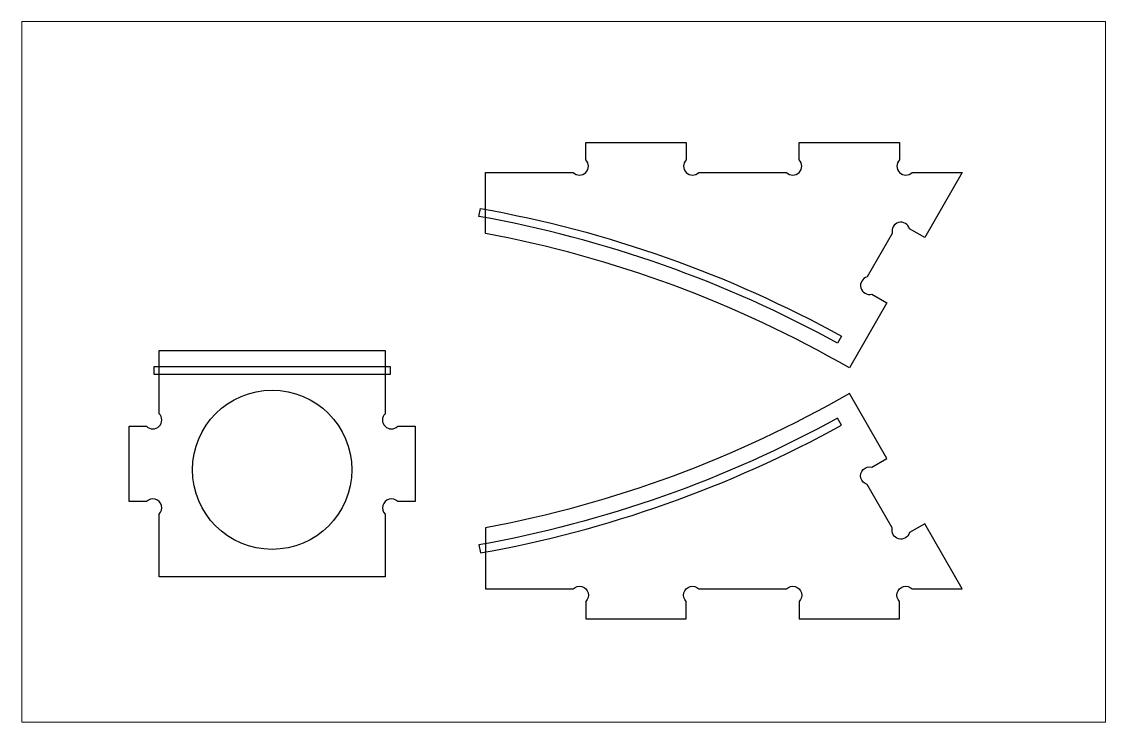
# Paper-space layout '0.500in Ply' of a CAD drawing. Header units: millimetres. Extents: x -3 to 429, y -4 to 276.
# The model-space entities are those that its viewports show. They can reach past a viewport. Long polylines and large blocks are cut down to what shows.
import ezdxf

# ---------------------------------------------------------------- set-up
doc = ezdxf.new("R2010")
doc.units = ezdxf.units.MM
doc.header["$MEASUREMENT"] = 0
for name, color, linetype in [('0.500in_Ply-T1_0.250in_1FL-Contours', 7, 'Continuous'), ('0.500in_Ply-T1_0.250in_1FL-ThruPockets', 7, 'Continuous'), ('0.500in_Ply-T2_0.1250in_1FL-0.080in_Pocket', 4, 'Continuous')]:
    doc.layers.add(name, color=color, linetype=linetype)
doc.layers.add('AM_VIEWS', color=1, linetype='Continuous', lineweight=15, plot=False)

msp = doc.modelspace()

# ---------------------------------------------------------------- linework, layer by layer
at = {"layer": '0.500in_Ply-T1_0.250in_1FL-Contours'}
for points in [[(2045.54, -85.85, 1), (2038.67, -87.7), (2028.66, -105.03, 1), (2030.5, -111.9), (2036.54, -115.39), (2021.56, -141.34, 0.084988), (1876.56, -87.74), (1876.56, -63.39), (1911.53, -63.39, 1), (1916.56, -58.36), (1916.56, -51.39), (1956.56, -51.39), (1956.56, -58.36, 1), (1961.58, -63.39), (1996.53, -63.39, 1), (2001.56, -58.36), (2001.56, -51.39), (2041.56, -51.39), (2041.56, -58.36, 1), (2046.58, -63.39), (2066.56, -63.39), (2051.57, -89.34)], [(1836.56, -224.59), (1746.56, -224.59), (1746.56, -199.61, 1), (1741.53, -194.59), (1734.56, -194.59), (1734.56, -164.59), (1741.53, -164.59, 1), (1746.56, -159.56), (1746.56, -134.43), (1836.56, -134.43), (1836.56, -159.56, 1), (1841.58, -164.59), (1848.56, -164.59), (1848.56, -194.59), (1841.58, -194.59, 1), (1836.56, -199.61)], [(2045.54, -206.96, -1), (2038.67, -205.12), (2028.66, -187.79, -1), (2030.5, -180.92), (2036.54, -177.43), (2021.56, -151.48, -0.084988), (1876.56, -205.08), (1876.56, -229.43), (1911.53, -229.43, -1), (1916.56, -234.46), (1916.56, -241.43), (1956.56, -241.43), (1956.56, -234.46, -1), (1961.58, -229.43), (1996.53, -229.43, -1), (2001.56, -234.46), (2001.56, -241.43), (2041.56, -241.43), (2041.56, -234.46, -1), (2046.58, -229.43), (2066.56, -229.43), (2051.57, -203.48)]]:
    msp.add_lwpolyline(points, format="xyb", close=True, dxfattribs=at)
at = {"layer": '0.500in_Ply-T1_0.250in_1FL-ThruPockets'}
msp.add_circle((1791.56, -181.93), 31.75, dxfattribs=at)
at = {"layer": '0.500in_Ply-T2_0.1250in_1FL-0.080in_Pocket', "linetype": 'Continuous'}
for points in [[(2016.84, -131.5, 0.082156), (1873.98, -80.93), (1874.56, -77.73, -0.08219), (2018.47, -128.69)], [(2016.84, -161.32, -0.082156), (1873.98, -211.89), (1874.56, -215.09, 0.08219), (2018.47, -164.13)]]:
    msp.add_lwpolyline(points, format="xyb", close=True, dxfattribs=at)
at = {"layer": '0.500in_Ply-T2_0.1250in_1FL-0.080in_Pocket'}
msp.add_lwpolyline([(1744.56, -140.74), (1838.56, -140.74), (1838.56, -144), (1744.56, -144)], close=True, dxfattribs=at)

psp = doc.layouts.new('0.500in Ply')

# ---------------------------------------------------------------- viewports
at = {"layer": 'AM_VIEWS'}
psp.add_viewport(center=(213.24, 135.85), size=(431.8, 279.4), view_center_point=(1907.66, -142.94), view_height=279.4, dxfattribs=at)

doc.saveas('drawing.dxf')
